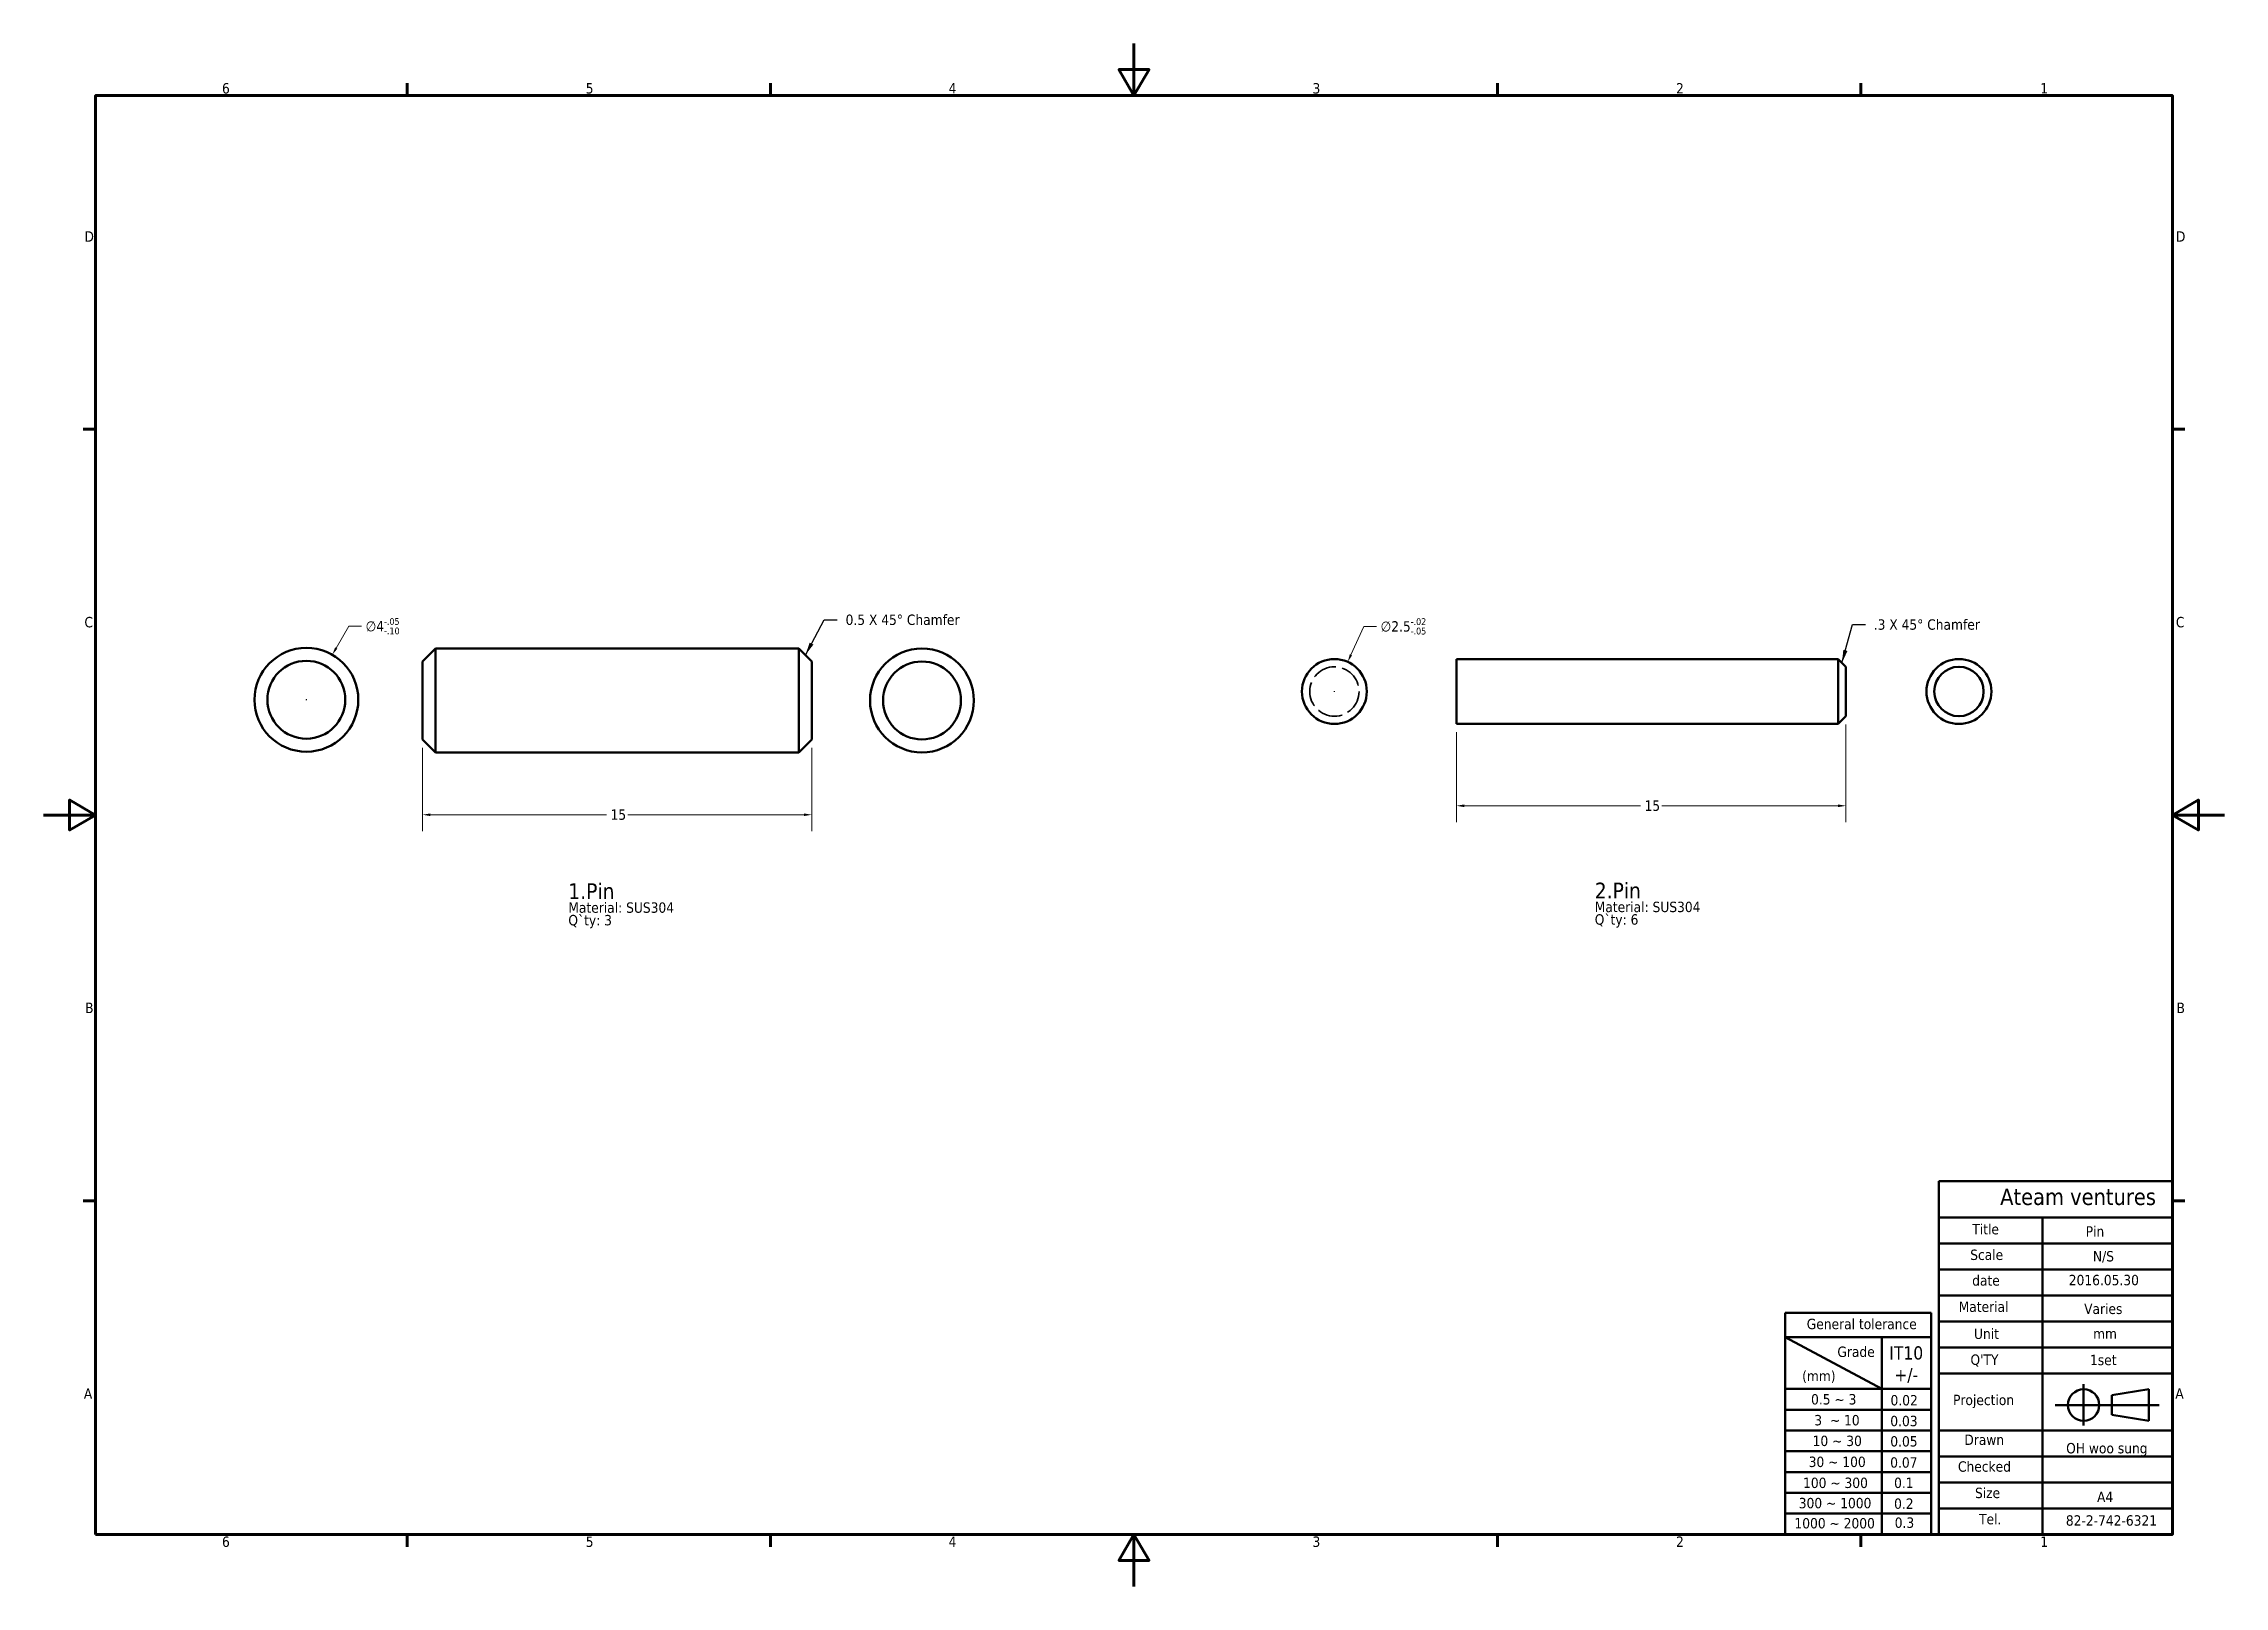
# Model space of a CAD drawing. Header units: millimetres. Extents: x 0 to 84, y 0 to 59.4.
import ezdxf
from ezdxf.enums import TextEntityAlignment as Align

# ---------------------------------------------------------------- set-up
doc = ezdxf.new("R2010")
doc.units = ezdxf.units.MM
doc.header["$LTSCALE"] = 0.2
doc.linetypes.add('DASHED', pattern=[0.2067, 0.1654, -0.0413])
for name, color, linetype, lineweight in [('Border (ANSI)', 7, 'Continuous', 70), ('Dimension (ANSI)', 7, 'Continuous', 25), ('Hidden (ANSI)', 7, 'DASHED', 35), ('Symbol (ANSI)', 7, 'Continuous', 25), ('Title (ANSI)', 7, 'Continuous', 50), ('Visible (ANSI)', 7, 'Continuous', 50)]:
    doc.layers.add(name, color=color, linetype=linetype, lineweight=lineweight)
doc.styles.add('Note Text (ANSI)', font='tahoma.ttf')
doc.dimstyles.new('Default - mm (ANSI)', dxfattribs={"dimscale": 0.2, "dimtxt": 2, "dimasz": 1.5, "dimexe": 3.175, "dimexo": 1.6002, "dimgap": 0.8, "dimtad": 0, "dimtoh": 1, "dimrnd": 1e-08, "dimzin": 12, "dimdsep": 46, "dimtxsty": 'Note Text (ANSI)', "dimcen": 0.09, "dimdle": 10, "dimclrd": 256, "dimclre": 256, "dimclrt": 256, "dimadec": 1, "dimazin": 3, "dimtfac": 0.65, "dimtofl": 0, "dimtmove": 0, "dimatfit": 3, "dimfxl": 1, "dimtolj": 1, "dimtzin": 4, "dimlwd": 15, "dimlwe": 15, "dimarcsym": 0})
doc.dimstyles.new('Default - mm (ANSI)$7', dxfattribs={"dimscale": 0.2, "dimtxt": 2, "dimasz": 2.5, "dimexe": 3.175, "dimexo": 1.6002, "dimgap": 0.8, "dimtad": 0, "dimtoh": 1, "dimrnd": 1e-08, "dimzin": 12, "dimdsep": 46, "dimtxsty": 'Note Text (ANSI)', "dimcen": 0.09, "dimdle": 10, "dimclrd": 256, "dimclre": 256, "dimclrt": 256, "dimadec": 1, "dimazin": 3, "dimtfac": 0.65, "dimtofl": 0, "dimtmove": 0, "dimatfit": 3, "dimfxl": 1, "dimtolj": 1, "dimtzin": 4, "dimlwd": -1, "dimlwe": 15, "dimarcsym": 0})

# ---------------------------------------------------------------- blocks, each defined once
blk = doc.blocks.new('Borders Default Border')
at = {"layer": 'Border (ANSI)'}
for p, q in [((70, 287), (70, 289.4)), ((140, 287), (140, 289.4)), ((280, 287), (280, 289.4)), ((350, 287), (350, 289.4)), ((10, 222.75), (7.6, 222.75)), ((410, 222.75), (412.4, 222.75)), ((10, 74.25), (7.6, 74.25)), ((410, 74.25), (412.4, 74.25)), ((70, 10), (70, 7.6)), ((140, 10), (140, 7.6)), ((280, 10), (280, 7.6)), ((350, 10), (350, 7.6))]:
    blk.add_line(p, q, dxfattribs=at)
at = {"layer": 'Border (ANSI)', "flags": 128}
for points in [[(210, 297), (210, 287), (207.11, 292), (212.89, 292), (210, 287)], [(10, 10), (10, 287), (410, 287), (410, 10), (10, 10)], [(0, 148.5), (10, 148.5), (5, 151.39), (5, 145.61), (10, 148.5)], [(420, 148.5), (410, 148.5), (415, 151.39), (415, 145.61), (410, 148.5)], [(210, 0), (210, 10), (207.11, 5), (212.89, 5), (210, 10)]]:
    blk.add_lwpolyline(points, dxfattribs=at)
at = {"layer": 'Border (ANSI)', "char_height": 2, "attachment_point": 7, "style": 'Note Text (ANSI)'}
for s, insert in [('6', (34.36, 287.36)), ('5', (104.41, 287.36)), ('4', (174.3, 287.4)), ('3', (244.38, 287.36)), ('2', (314.39, 287.4)), ('1', (384.55, 287.4)), ('D', (7.87, 258.87)), ('D', (410.67, 258.87)), ('C', (7.86, 184.59)), ('C', (410.66, 184.59)), ('B', (7.99, 110.37)), ('B', (410.79, 110.37)), ('A', (7.75, 36.12)), ('A', (410.55, 36.12)), ('6', (34.36, 7.56)), ('5', (104.41, 7.56)), ('4', (174.3, 7.6)), ('3', (244.38, 7.56)), ('2', (314.39, 7.6)), ('1', (384.55, 7.6))]:
    blk.add_mtext(s, dxfattribs=dict(at, insert=insert))
blk = doc.blocks.new('Title Blocks ANSI - Large')
at = {"layer": 'Title (ANSI)'}
for p, q in [((213.43, -53.73), (168.43, -53.73)), ((168.43, -53.73), (168.43, -121.73)), ((213.43, -121.73), (213.43, -53.73)), ((168.43, -60.73), (213.43, -60.73)), ((188.43, -60.73), (188.43, -121.73)), ((168.43, -65.73), (213.43, -65.73)), ((168.43, -70.73), (213.43, -70.73)), ((138.87, -79.09), (138.87, -121.73)), ((166.93, -79.09), (138.87, -79.09)), ((138.87, -79.09), (166.93, -79.09)), ((166.93, -83.74), (166.93, -79.09)), ((168.43, -75.73), (213.43, -75.73)), ((138.87, -83.74), (166.93, -83.74)), ((138.87, -83.74), (157.45, -93.73)), ((157.45, -83.74), (157.45, -121.73)), ((166.93, -83.74), (166.93, -121.73)), ((168.43, -80.73), (213.43, -80.73)), ((168.43, -85.73), (213.43, -85.73)), ((168.43, -90.73), (213.43, -90.73)), ((138.87, -93.73), (166.93, -93.73)), ((196.31, -92.79), (196.31, -100.79)), ((208.89, -93.78), (201.74, -94.91)), ((201.74, -94.91), (201.74, -98.69)), ((208.89, -93.78), (208.89, -99.84)), ((138.87, -97.73), (166.93, -97.73)), ((190.81, -96.83), (210.84, -96.83)), ((208.89, -99.84), (201.74, -98.69)), ((138.87, -101.73), (166.93, -101.73)), ((168.43, -101.73), (213.43, -101.73)), ((138.87, -105.73), (166.93, -105.73)), ((168.43, -106.73), (213.43, -106.73)), ((138.87, -109.73), (166.93, -109.73)), ((168.43, -111.73), (213.43, -111.73)), ((138.87, -113.73), (166.93, -113.73)), ((168.43, -116.73), (213.43, -116.73)), ((138.87, -117.73), (166.93, -117.73)), ((138.87, -121.73), (166.93, -121.73)), ((168.43, -121.73), (166.93, -121.73)), ((168.43, -121.73), (213.43, -121.73))]:
    blk.add_line(p, q, dxfattribs=at)
blk.add_circle((196.31, -96.83), 3.03, dxfattribs=at)
at = {"layer": 'Title (ANSI)', "style": 'Note Text (ANSI)'}
for s, p in [('2016.05.30', (193.46, -74.36)), ('Varies', (196.42, -79.9)), ('mm', (198.14, -84.68)), ('1set', (197.55, -89.75)), ('OH woo sung', (192.96, -106.73))]:
    blk.add_text(s, height=2, dxfattribs=at).set_placement(p, align=Align.BOTTOM_LEFT)
for s, p in [('Drawn', (173.35, -102.51)), ('Checked', (172.12, -107.66))]:
    blk.add_text(s, height=2, dxfattribs=at).set_placement(p, align=Align.TOP_LEFT)
at = {"layer": 'Title (ANSI)', "attachment_point": 1, "style": 'Note Text (ANSI)'}
for s, insert, char_height in [('\\fTahoma|b0|i0;\\H3.1750;Ateam ventures', (180.25, -55.14), 3.175), ('\\fTahoma|b0|i0;Scale', (174.48, -66.9), 2), ('\\fTahoma|b0|i0;N/S', (198.11, -67.18), 2), ('\\fTahoma|b0|i0;date', (174.86, -71.84), 2), ('\\fTahoma|b0|i0;Material', (172.26, -76.9), 2), ('\\fTahoma|b0|i0;General tolerance', (143, -80.22), 2), ('\\fTahoma|b0|i0;Unit', (175.21, -82.1), 2), ('\\fTahoma|b0|i0;Grade', (148.9, -85.57), 2), ("\\fTahoma|b0|i0;Q'TY", (174.53, -87.09), 2), ('\\fTahoma|b0|i0;0.5 ~ 3', (143.83, -94.72), 2), ('\\fTahoma|b0|i0;0.02', (159.13, -94.9), 2), ('\\fTahoma|b0|i0;Projection', (171.17, -94.84), 2), ('\\fTahoma|b0|i0;0.05', (159.09, -102.81), 2), ('\\fTahoma|b0|i0;30 ~ 100', (143.37, -106.76), 2), ('\\fTahoma|b0|i0;0.07', (159.07, -106.88), 2), ('\\fTahoma|b0|i0;100 ~ 300', (142.29, -110.8), 2), ('\\fTahoma|b0|i0;0.1', (159.82, -110.8), 2), ('\\fTahoma|b0|i0;Size', (175.4, -112.74), 2), ('\\fTahoma|b0|i0;300 ~ 1000', (141.46, -114.7), 2), ('\\fTahoma|b0|i0;A4', (198.91, -113.51), 2), ('\\fTahoma|b0|i0;1000 ~ 2000', (140.63, -118.58), 2), ('\\fTahoma|b0|i0;Tel.', (176.18, -117.79), 2), ('\\fTahoma|b0|i0;82-2-742-6321', (192.9, -118.05), 2)]:
    blk.add_mtext(s, dxfattribs=dict(at, insert=insert, char_height=char_height))
at = {"layer": 'Title (ANSI)', "char_height": 2, "attachment_point": 1, "style": 'Note Text (ANSI)'}
for s, insert, width in [('\\fTahoma|b0|i0;Title', (174.89, -61.97), 7.6254), ('Pin', (196.72, -62.4), 13.3319), ('\\fTahoma|b0|i0;(mm)', (142.11, -90.22), 7.6672), ('\\fTahoma|b0|i0;3  ~ 10', (144.45, -98.74), 9.081), ('\\fTahoma|b0|i0;0.03', (159.09, -98.9), 5.5653), ('\\fTahoma|b0|i0;10 ~ 30', (144.13, -102.72), 10.501), ('\\fTahoma|b0|i0;0.2', (159.82, -114.81), 5.4674), ('\\fTahoma|b0|i0;0.3', (159.94, -118.47), 5.7083)]:
    blk.add_mtext(s, dxfattribs=dict(at, insert=insert, width=width))
at = {"layer": 'Title (ANSI)', "insert": (162.16, -85.52), "char_height": 2.54, "attachment_point": 2, "line_spacing_factor": 0.987884, "style": 'Note Text (ANSI)'}
blk.add_mtext('\\fTahoma|b0|i0;\\H2.5400;IT10\\P+/-', dxfattribs=at)
blk = doc.blocks.new('*D6')
at = {"layer": 'Defpoints', "color": 0, "transparency": 16777216}
for p in [(14.592, 32.61), (29.592, 32.61), (29.592, 29.71)]:
    blk.add_point(p, dxfattribs=at)
at = {"layer": 'Dimension (ANSI)', "lineweight": 15, "transparency": 16777216}
for p, q in [((14.592, 32.29), (14.592, 29.075)), ((29.592, 32.29), (29.592, 29.075)), ((14.892, 29.71), (21.677, 29.71)), ((29.292, 29.71), (22.508, 29.71))]:
    blk.add_line(p, q, dxfattribs=at)
at = {"layer": 'Dimension (ANSI)', "transparency": 16777216}
for points in [[(14.892, 29.76), (14.892, 29.66), (14.592, 29.71)], [(29.292, 29.76), (29.292, 29.66), (29.592, 29.71)]]:
    blk.add_solid(points, dxfattribs=at)
at = {"layer": 'Dimension (ANSI)', "lineweight": 18, "transparency": 16777216, "insert": (21.837, 29.915), "char_height": 0.4, "attachment_point": 1, "style": 'Note Text (ANSI)'}
blk.add_mtext('\\A1;15', dxfattribs=at)
blk = doc.blocks.new('*D7')
at = {"layer": 'Defpoints', "color": 0, "transparency": 16777216}
for p in [(54.42, 33.205), (69.42, 33.505), (69.42, 30.055)]:
    blk.add_point(p, dxfattribs=at)
at = {"layer": 'Dimension (ANSI)', "lineweight": 15, "transparency": 16777216}
for p, q in [((54.42, 32.885), (54.42, 29.42)), ((69.42, 33.185), (69.42, 29.42)), ((54.72, 30.055), (61.504, 30.055)), ((69.12, 30.055), (62.335, 30.055))]:
    blk.add_line(p, q, dxfattribs=at)
at = {"layer": 'Dimension (ANSI)', "transparency": 16777216}
for points in [[(54.72, 30.105), (54.72, 30.005), (54.42, 30.055)], [(69.12, 30.105), (69.12, 30.005), (69.42, 30.055)]]:
    blk.add_solid(points, dxfattribs=at)
at = {"layer": 'Dimension (ANSI)', "lineweight": 18, "transparency": 16777216, "insert": (61.664, 30.26), "char_height": 0.4, "attachment_point": 1, "style": 'Note Text (ANSI)'}
blk.add_mtext('\\A1;15', dxfattribs=at)
blk = doc.blocks.new('*D8')
at = {"layer": 'Defpoints', "color": 0, "transparency": 16777216}
for p in [(11.121, 35.869), (9.121, 32.405)]:
    blk.add_point(p, dxfattribs=at)
at = {"layer": 'Dimension (ANSI)', "lineweight": 15, "transparency": 16777216}
for p, q in [((11.755, 36.968), (11.271, 36.129)), ((12.242, 36.968), (11.755, 36.968)), ((10.103, 34.137), (10.139, 34.137)), ((10.121, 34.119), (10.121, 34.155))]:
    blk.add_line(p, q, dxfattribs=at)
at = {"layer": 'Dimension (ANSI)', "transparency": 16777216}
blk.add_solid([(11.228, 36.154), (11.314, 36.104), (11.121, 35.869)], dxfattribs=at)
at = {"layer": 'Dimension (ANSI)', "lineweight": 18, "transparency": 16777216, "insert": (12.402, 37.282), "char_height": 0.4, "attachment_point": 1, "style": 'Note Text (ANSI)'}
blk.add_mtext('\\A1;∅4{\\H0.260000;\\S-.05^ -.10;}', dxfattribs=at)
blk = doc.blocks.new('*D9')
at = {"layer": 'Defpoints', "color": 0, "transparency": 16777216}
for p in [(50.233, 35.594), (49.203, 33.316)]:
    blk.add_point(p, dxfattribs=at)
at = {"layer": 'Dimension (ANSI)', "lineweight": 15, "transparency": 16777216}
for p, q in [((50.849, 36.957), (50.357, 35.868)), ((51.337, 36.957), (50.849, 36.957)), ((49.7, 34.455), (49.736, 34.455)), ((49.718, 34.437), (49.718, 34.473))]:
    blk.add_line(p, q, dxfattribs=at)
at = {"layer": 'Dimension (ANSI)', "transparency": 16777216}
blk.add_solid([(50.311, 35.888), (50.402, 35.847), (50.233, 35.594)], dxfattribs=at)
at = {"layer": 'Dimension (ANSI)', "lineweight": 18, "transparency": 16777216, "insert": (51.497, 37.275), "char_height": 0.4, "attachment_point": 1, "style": 'Note Text (ANSI)'}
blk.add_mtext('\\A1;∅2.5{\\H0.260000;\\S-.02^ -.05;}', dxfattribs=at)

msp = doc.modelspace()

# ---------------------------------------------------------------- linework, layer by layer
at = {"layer": 'Hidden (ANSI)', "ltscale": 28.877726}
msp.add_circle((49.7182, 34.4553), 0.95, dxfattribs=at)
at = {"layer": 'Visible (ANSI)'}
for p, q in [((14.5923, 35.61), (15.0923, 36.11)), ((14.5923, 32.61), (14.5923, 35.61)), ((15.0923, 36.11), (15.0923, 32.11)), ((29.0923, 36.11), (15.0923, 36.11)), ((29.0923, 32.11), (29.0923, 36.11)), ((29.5923, 35.61), (29.0923, 36.11)), ((29.5923, 35.61), (29.5923, 32.61)), ((54.4196, 35.7053), (54.4196, 33.2053)), ((54.4196, 35.7053), (69.1196, 35.7053)), ((69.1196, 33.2053), (69.1196, 35.7053)), ((69.4196, 35.4053), (69.1196, 35.7053)), ((69.4196, 35.4053), (69.4196, 33.5053)), ((54.4196, 33.2053), (69.1196, 33.2053)), ((69.4196, 33.5053), (69.1196, 33.2053)), ((14.5923, 32.61), (15.0923, 32.11)), ((29.0923, 32.11), (15.0923, 32.11)), ((29.5923, 32.61), (29.0923, 32.11))]:
    msp.add_line(p, q, dxfattribs=at)
for centre, radius in [((10.121, 34.1372), 2), ((10.121, 34.1372), 1.5), ((33.8333, 34.11), 2), ((33.8333, 34.11), 1.5), ((49.7182, 34.4553), 1.25), ((73.7758, 34.4553), 1.25), ((73.7758, 34.4553), 0.95)]:
    msp.add_circle(centre, radius, dxfattribs=at)

# ---------------------------------------------------------------- block references
at = {"xscale": 0.2, "yscale": 0.2, "zscale": 0.2}
for name, p in [('Borders Default Border', (0, 0)), ('Title Blocks ANSI - Large', (39.3137, 26.347))]:
    msp.add_blockref(name, p, dxfattribs=at)

# ---------------------------------------------------------------- texts
at = {"layer": 'Symbol (ANSI)', "char_height": 0.4, "attachment_point": 1, "style": 'Note Text (ANSI)'}
for s, insert in [('{0.5 X 45° Chamfer}', (30.8913, 37.4176)), ('{.3 X 45° Chamfer}', (70.4936, 37.2336))]:
    msp.add_mtext(s, dxfattribs=dict(at, insert=insert))
at = {"layer": 'Symbol (ANSI)', "char_height": 0.4, "width": 4.165316, "attachment_point": 1, "line_spacing_factor": 0.724581, "style": 'Note Text (ANSI)'}
for s, insert in [('{\\H1.524x;1.Pin\\P\\H0.65617x;Material: SUS304\\H1.7233x; \\H0.58027x;\\PQ`ty: 3\\H1.4122x; \\H0.7081x;\\P \\H1.3766x; }', (20.2116, 27.071)), ('{\\H1.524x;2.Pin\\P\\H0.65617x;Material: SUS304\\H1.733x; \\H0.57703x;\\PQ`ty: 6\\H1.4126x; \\H0.70793x;\\P \\H1.3767x; }', (59.7477, 27.0972))]:
    msp.add_mtext(s, dxfattribs=dict(at, insert=insert))

# ---------------------------------------------------------------- dimensions: what is measured, and where the dimension line sits
at = {"layer": 'Dimension (ANSI)', "lineweight": 18}
for p1, p2, override, picture, middle in [((9.121, 32.4051), (11.121, 35.8692), {"dimgap": 0.8, "dimtih": 1, "dimdec": 2, "dimlfac": 1, "dimtol": 1, "dimlim": 0, "dimtp": -0.05, "dimtm": 0.1, "dimtdec": 2}, '*D8', (13.061, 36.9675)), ((49.2033, 33.3163), (50.2331, 35.5943), {"dimgap": 0.8, "dimtih": 1, "dimdec": 2, "dimlfac": 1, "dimtol": 1, "dimlim": 0, "dimtp": -0.02, "dimtm": 0.05, "dimtdec": 2}, '*D9', (52.3884, 36.957))]:
    dim = msp.add_diameter_dim_2p(p1=p1, p2=p2, dimstyle='Default - mm (ANSI)', override=override, dxfattribs=at)
    dim.commit()
    dim.dimension.update_dxf_attribs({"geometry": picture, "text_midpoint": middle, "dimtype": 163})
for base, p1, p2, picture, middle in [((69.4196, 30.0553), (54.4196, 33.2053), (69.4196, 33.5053), '*D7', (61.9196, 30.0553)), ((29.5923, 29.71), (14.5923, 32.61), (29.5923, 32.61), '*D6', (22.0923, 29.71))]:
    dim = msp.add_linear_dim(base=base, p1=p1, p2=p2, angle=180, dimstyle='Default - mm (ANSI)', override={"dimtoh": 0, "dimdec": 2, "dimtp": 0, "dimtm": 0, "dimtdec": 2, "dimatfit": 1}, dxfattribs=at)
    dim.commit()
    dim.dimension.update_dxf_attribs({"geometry": picture, "text_midpoint": middle, "dimtype": 160})

# ---------------------------------------------------------------- leaders
at = {"layer": 'Symbol (ANSI)', "lineweight": 18, "annotation_type": 0, "has_hookline": 1, "hookline_direction": 0}
for points, text_width in [([(29.3423, 35.86), (30.0713, 37.2176), (30.5713, 37.2176)], 4.4881), ([(69.2696, 35.5553), (69.6736, 37.0336), (70.1736, 37.0336)], 4.159)]:
    msp.add_leader(points, dimstyle='Default - mm (ANSI)$7', override={"dimtad": 0}, dxfattribs=dict(at, text_width=text_width))

doc.saveas('drawing.dxf')
